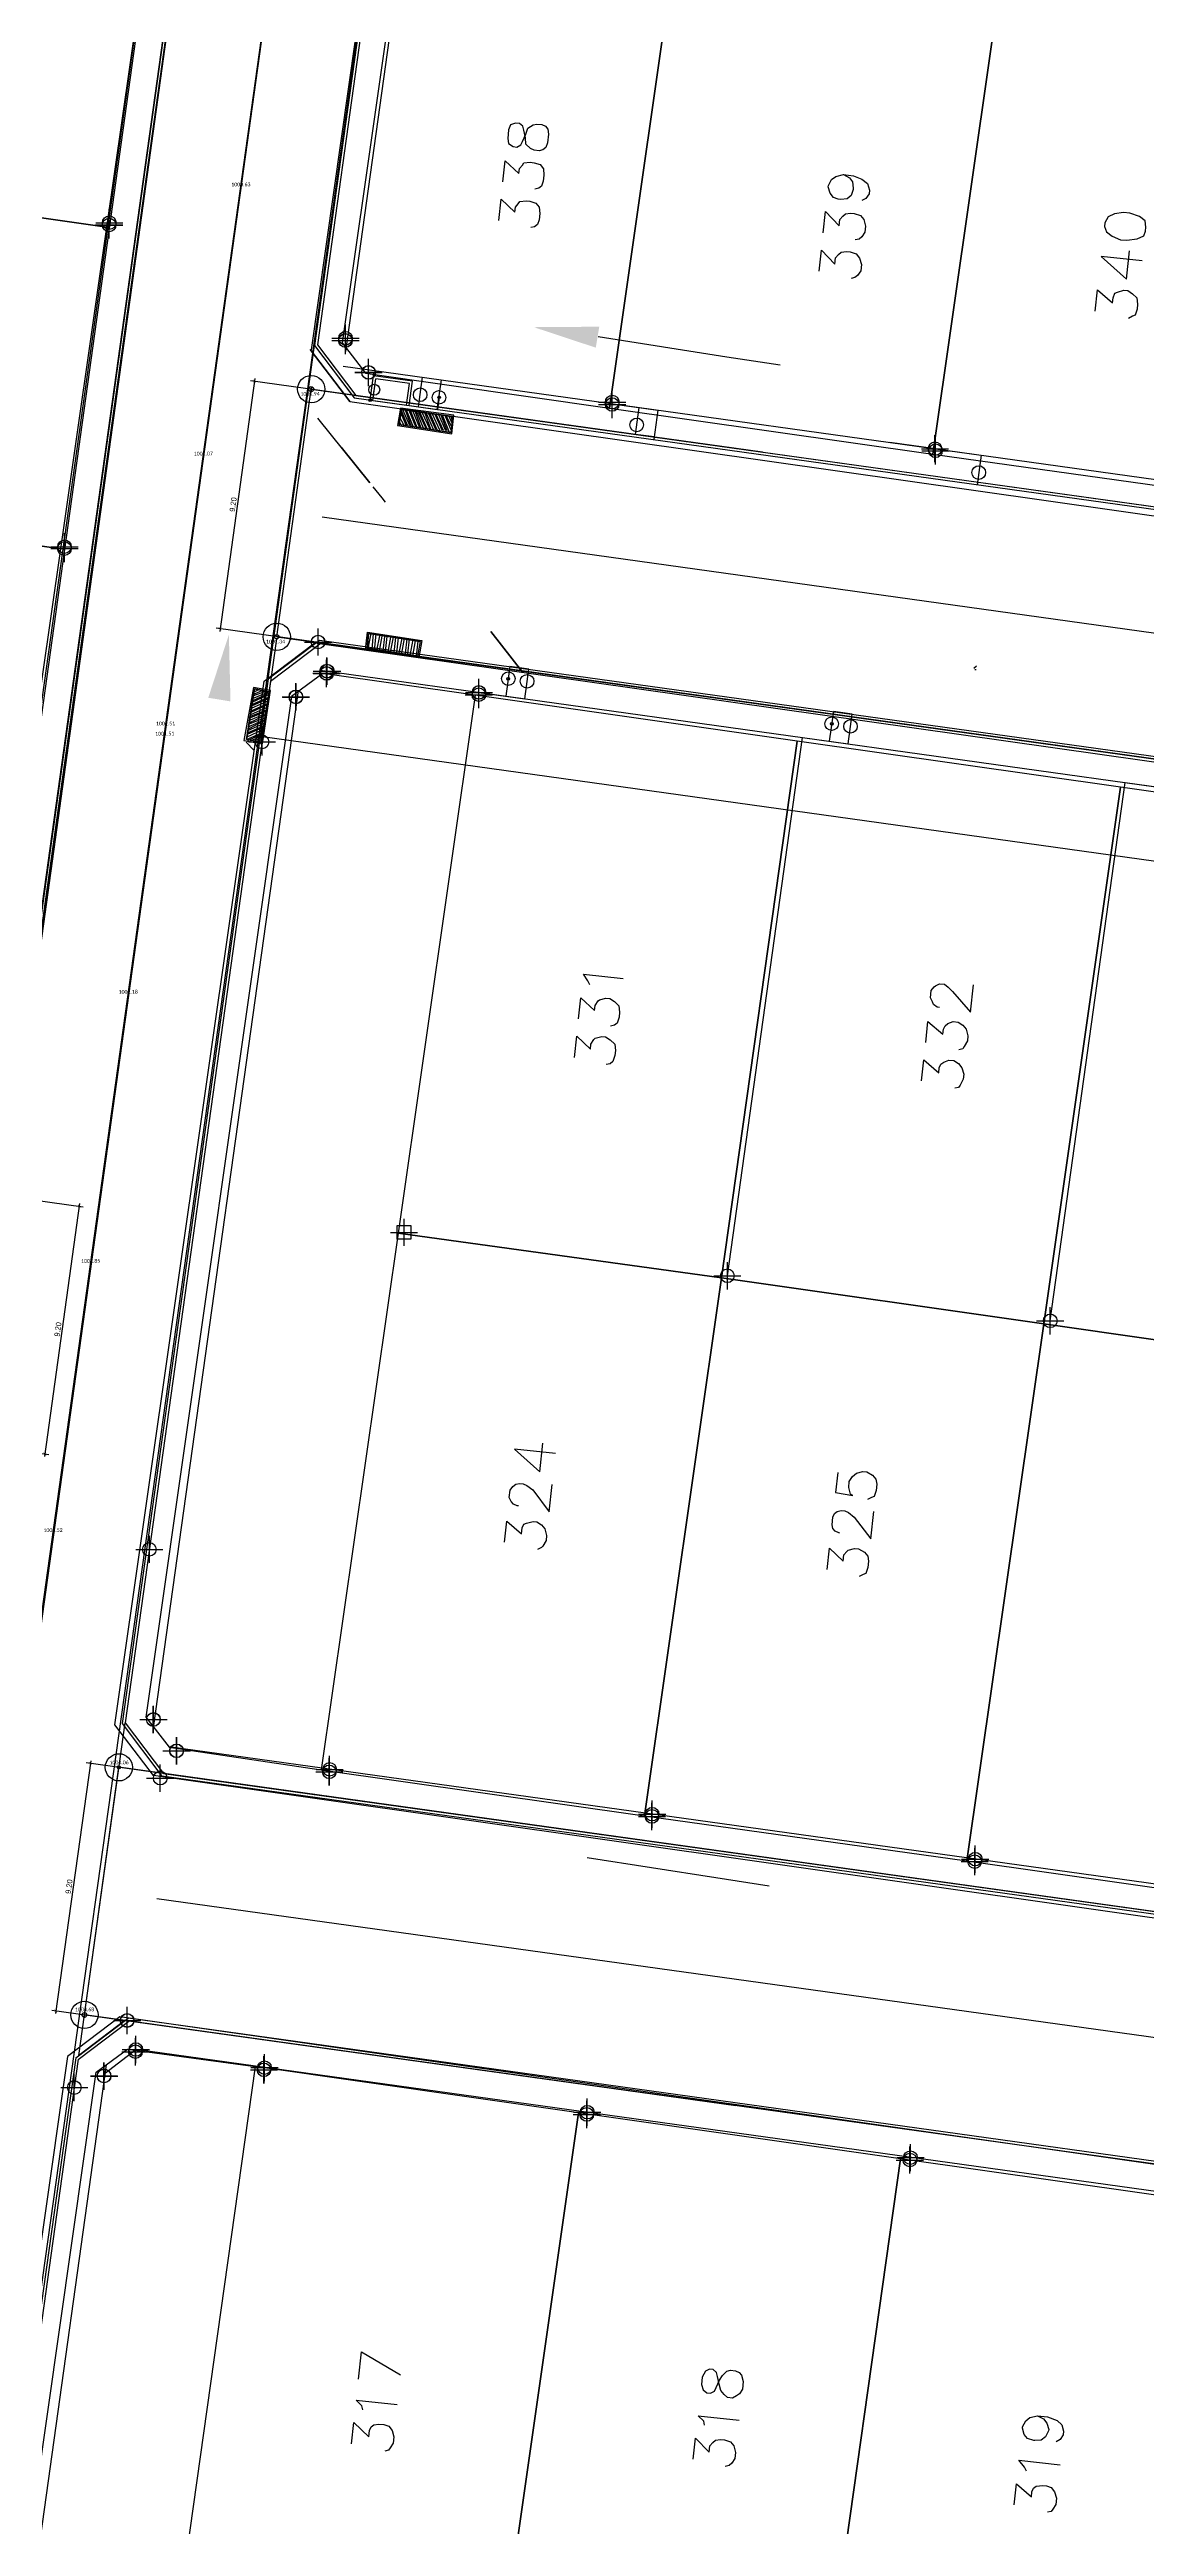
# Model space of a CAD drawing. Header units: metres. Extents: x -977055 to 805873, y -1033982 to 242021.
# Drawn here: x 1044.9 to 1085.3, y 896.6 to 987.7 of the extents above; entities that cross this region are included whole.
import ezdxf

# ---------------------------------------------------------------- set-up
doc = ezdxf.new("R2010")
doc.units = ezdxf.units.M
doc.header["$PDMODE"] = 32
doc.header["$PDSIZE"] = 1.5
for name, color, linetype in [('C-ANNO-MATC-TEXT', 150, 'Continuous'), ('C-ROAD', 7, 'Continuous'), ('C-ROAD-CNTR-N', 92, 'Continuous'), ('C-ROAD-PROF-TEXT', 11, 'Continuous'), ('NIVEL BORDILLO', 6, 'Continuous'), ('V-NODE', 1, 'Continuous')]:
    doc.layers.add(name, color=color, linetype=linetype)
for name, color, linetype, true_color in [('PDF2_area escolar', 7, 'Continuous', 0x989898), ('PDF_Geometry', 7, 'Continuous', 0x797979), ('PDF_Solid Fills', 7, 'Continuous', 0x797979)]:
    doc.layers.add(name, color=color, linetype=linetype, true_color=true_color)
doc.layers.get('PDF2_area escolar').off()
doc.styles.add('CITY2', font='stylu.ttf', dxfattribs={"height": 0.2})
doc.styles.add('MtXpl_Calibri', font='calibri.ttf')
doc.styles.get("Standard").update_dxf_attribs({"font": 'arial.ttf'})
doc.dimstyles.new('COTAS2', dxfattribs={"dimtxt": 0.02, "dimasz": 0.1, "dimexe": 0.15, "dimexo": 0.08, "dimgap": 0.05, "dimtad": 1, "dimzin": 0, "dimdsep": 46, "dimtxsty": 'CITY2', "dimblk": 'ARCHTICK', "dimcen": 1, "dimdle": 0.1, "dimclrd": 1, "dimclre": 1, "dimclrt": 2, "dimadec": 0, "dimazin": 0, "dimtfac": 1, "dimtofl": 0, "dimtmove": 0, "dimatfit": 3, "dimldrblk": 'ARCHTICK', "dimfxl": 0.18, "dimtolj": 1, "dimtzin": 0, "dimarcsym": 0})

# ---------------------------------------------------------------- blocks, each defined once
blk = doc.blocks.new('base')
at = {"layer": 'PDF_Geometry', "lineweight": 25, "extrusion": (-0.000787417, 0.063364, 0.99799), "elevation": 0.026}
for points in [[(-314.355, -197.288), (-299.601, -195.681), (-292.744, -194.188), (-282.663, -192.111), (-274.476, -190.361), (-258.037, -185.154), (-248.029, -180.61), (-240.539, -177.71), (-228.643, -174.042), (-222.733, -172.714), (-217.384, -171.04), (-209.935, -169.248), (-202.16, -164.759), (-196.196, -160.284), (-195.073, -159.817), (-178.095, -157.457), (-154.298, -156.614), (-136.667, -154.611), (-124.436, -153.164), (-118.066, -151.474), (-100.79, -146.646), (-80.955, -140.967), (-73.385, -139.328), (-61.694, -135.822), (-40.504, -131.604), (-37.727, -130.872), (-17.661, -129.441), (1.311, -127.461), (21.092, -124.929), (41.006, -122.83), (47.376, -123.458), (63.592, -123.186), (81.402, -124.312), (85.639, -96.072), (88.705, -66.393), (92.811, -40.781), (97.16, -22.386), (100.596, -1.562), (102.483, 8.32), (109.691, 37.361), (117.528, 76.62), (126.217, 115.638), (131.513, 149.592), (134.682, 173.973), (136.916, 195.591), (139.956, 229.678), (141.558, 250.676), (142.614, 271.37), (143.252, 283.21), (147.066, 312.938), (152.58, 355.631), (153.554, 396.042), (150.869, 418.02), (151.777, 438.639), (150.959, 458.028), (151.777, 438.639), (150.869, 418.02), (153.554, 396.042), (152.58, 355.631), (147.066, 312.938), (143.252, 283.21), (142.614, 271.37), (141.558, 250.676), (139.956, 229.678), (136.916, 195.591), (134.682, 173.973), (131.513, 149.592), (126.217, 115.638), (117.528, 76.62), (109.691, 37.361), (102.483, 8.32), (100.596, -1.562), (97.16, -22.386), (92.811, -40.781), (88.705, -66.393), (85.639, -96.072), (81.402, -124.312), (63.592, -123.186), (47.376, -123.458), (41.006, -122.83), (21.092, -124.929), (1.311, -127.461), (-17.661, -129.441), (-37.727, -130.872), (-40.504, -131.604), (-61.694, -135.822), (-73.385, -139.328), (-80.955, -140.967), (-100.79, -146.646), (-118.066, -151.474), (-124.436, -153.164), (-136.667, -154.611), (-154.298, -156.614), (-178.095, -157.457), (-195.073, -159.817), (-196.196, -160.284), (-202.16, -164.759), (-209.935, -169.248), (-217.384, -171.04), (-222.733, -172.714), (-228.643, -174.042), (-240.539, -177.71), (-248.029, -180.61), (-258.037, -185.154), (-274.476, -190.361), (-282.663, -192.111), (-292.744, -194.188), (-299.601, -195.681), (-314.355, -197.288), (-312.178, -178.446), (-309.146, -157.898), (-306.876, -132.899), (-305.823, -118.002), (-298.643, -78.802), (-291.055, -45.077), (-282.252, -15.116), (-275.645, 10.473), (-270.319, 33.898), (-263.825, 63.164), (-258.15, 86.408), (-284.424, 123.888)], [(-267.999, 16.971), (-268.131, 15.874), (-179.142, 2.046), (-177.207, 3.482), (-171.285, 41.86)], [(-178.419, 35.763), (-178.512, 34.986), (-179.011, 35.464), (-179.033, 35.281), (-179.141, 35.155), (-179.198, 35.069), (-179.432, 35.051), (-179.569, 35.067), (-179.792, 35.141), (-179.913, 35.294), (-179.931, 35.528), (-179.903, 35.757), (-179.836, 35.934), (-179.733, 36.015), (-179.59, 36.044)], [(-190.952, 35.65), (-191.17, 35.769), (-191.29, 35.923), (-191.309, 36.157), (-191.303, 36.203), (-191.23, 36.426), (-191.076, 36.546), (-190.842, 36.565), (-190.751, 36.554), (-190.573, 36.486), (-190.453, 36.332), (-190.389, 36.093), (-190.394, 36.047), (-190.513, 35.829), (-190.667, 35.709), (-190.952, 35.65), (-191.318, 35.695), (-191.627, 35.824), (-191.839, 35.989), (-191.903, 36.229), (-191.886, 36.366), (-191.773, 36.538), (-191.625, 36.613)], [(-178.248, 37.18), (-178.341, 36.403), (-178.84, 36.881), (-178.862, 36.698), (-178.97, 36.572), (-179.027, 36.486), (-179.261, 36.468), (-179.398, 36.484), (-179.621, 36.558), (-179.742, 36.711), (-179.76, 36.945), (-179.733, 37.174), (-179.665, 37.351), (-179.562, 37.431), (-179.42, 37.461)], [(-190.185, 37.784), (-190.279, 37.007), (-190.772, 37.53), (-190.8, 37.301), (-190.908, 37.175), (-191.01, 37.095), (-191.199, 37.071), (-191.336, 37.088), (-191.559, 37.161), (-191.679, 37.315), (-191.743, 37.554), (-191.716, 37.783), (-191.602, 37.955), (-191.5, 38.035), (-191.357, 38.064)], [(-190.015, 39.201), (-190.108, 38.424), (-190.602, 38.947), (-190.629, 38.718), (-190.737, 38.592), (-190.839, 38.512), (-191.028, 38.488), (-191.165, 38.505), (-191.388, 38.578), (-191.509, 38.732), (-191.572, 38.971), (-191.545, 39.2), (-191.431, 39.372), (-191.329, 39.452), (-191.186, 39.481)], [(-201.914, 38.965), (-200.406, 38.783), (-201.323, 39.636), (-201.45, 38.585)], [(-200.163, 40.794), (-200.257, 40.017), (-200.801, 40.5), (-200.824, 40.318), (-200.891, 40.14), (-200.988, 40.106), (-201.228, 40.042), (-201.365, 40.058), (-201.537, 40.172), (-201.703, 40.331), (-201.721, 40.565), (-201.699, 40.748), (-201.626, 40.971), (-201.529, 41.005), (-201.381, 41.08)], [(-181.853, 41.51), (-186.579, 42.311), (-188.534, 42.639)], [(-172.675, 43.789), (-264.945, 58.105)], [(-176.453, 44.383), (-174.584, 44.112), (-174.472, 44.655), (-176.381, 44.978)], [(-174.792, 44.693), (-174.579, 44.158)], [(-174.884, 44.704), (-174.63, 44.117)], [(-174.929, 44.71), (-174.721, 44.128)], [(-175.015, 44.767), (-174.767, 44.134)], [(-175.107, 44.778), (-174.858, 44.145)], [(-175.152, 44.783), (-174.904, 44.15)], [(-175.244, 44.794), (-174.996, 44.161)], [(-175.29, 44.8), (-175.087, 44.172)], [(-175.381, 44.811), (-175.133, 44.178)], [(-174.518, 44.66), (-174.478, 44.609)], [(-174.564, 44.666), (-174.489, 44.518)], [(-174.655, 44.677), (-174.505, 44.381)], [(-174.747, 44.688), (-174.568, 44.249)], [(-175.472, 44.822), (-175.219, 44.235)], [(-175.518, 44.827), (-175.264, 44.24)], [(-175.61, 44.838), (-175.356, 44.251)], [(-175.655, 44.844), (-175.447, 44.262)], [(-175.747, 44.855), (-175.493, 44.268)], [(-175.838, 44.866), (-175.584, 44.279)], [(-175.884, 44.871), (-175.63, 44.284)], [(-175.975, 44.882), (-175.721, 44.295)], [(-176.067, 44.893), (-175.813, 44.306)], [(-176.112, 44.899), (-175.858, 44.312)], [(-176.204, 44.91), (-175.95, 44.323)], [(-176.249, 44.915), (-176.041, 44.334)], [(-176.335, 44.972), (-176.087, 44.339)], [(-176.392, 44.886), (-176.178, 44.35)], [(-176.409, 44.749), (-176.224, 44.356)], [(-176.425, 44.612), (-176.316, 44.367)], [(-176.436, 44.521), (-176.407, 44.378)], [(-175.064, 53.212), (-173.201, 52.895), (-173.267, 52.346), (-175.176, 52.669)], [(-173.247, 52.9), (-173.359, 52.357)], [(-173.384, 52.917), (-173.45, 52.368)], [(-173.47, 52.974), (-173.542, 52.379)], [(-255.13, 108.395), (-164.82, 94.361), (-163.424, 92.477), (-169.398, 54.06), (-171.282, 52.664), (-262.916, 66.857)], [(-173.562, 52.985), (-173.673, 52.442)], [(-173.653, 52.996), (-173.765, 52.453)], [(-173.79, 53.012), (-173.856, 52.464)], [(-173.881, 53.023), (-173.948, 52.475)], [(-173.973, 53.034), (-174.085, 52.491)], [(-174.064, 53.045), (-174.176, 52.502)], [(-174.201, 53.062), (-174.268, 52.513)], [(-174.293, 53.073), (-174.359, 52.524)], [(-174.384, 53.084), (-174.496, 52.541)], [(-174.476, 53.095), (-174.587, 52.552)], [(-174.613, 53.111), (-174.679, 52.563)], [(-174.704, 53.122), (-174.77, 52.574)], [(-174.79, 53.179), (-174.907, 52.59)], [(-174.882, 53.19), (-174.993, 52.647)], [(-175.019, 53.207), (-175.085, 52.658)], [(-177.161, 54.67), (-171.561, 53.81), (-170.394, 54.643), (-164.571, 92.198), (-165.41, 93.319), (-171.004, 94.225)], [(-195.624, 53.834), (-195.522, 53.915)], [(-195.608, 53.971), (-195.562, 53.966)], [(-169.219, 56.31), (-169.265, 56.316), (-169.582, 54.453), (-169.039, 54.341), (-168.722, 56.204), (-169.309, 55.95)], [(-169.465, 55.042), (-168.878, 55.295)], [(-169.476, 54.95), (-168.889, 55.204)], [(-169.481, 54.904), (-168.894, 55.158)], [(-169.492, 54.813), (-168.905, 55.067)], [(-169.503, 54.722), (-168.916, 54.975)], [(-169.509, 54.676), (-168.922, 54.93)], [(-169.52, 54.584), (-168.933, 54.838)], [(-169.577, 54.499), (-168.938, 54.793)], [(-169.582, 54.453), (-168.949, 54.701)], [(-169.445, 54.436), (-168.96, 54.61)], [(-169.308, 54.42), (-168.966, 54.564)], [(-169.222, 54.363), (-168.977, 54.473)], [(-169.085, 54.347), (-168.988, 54.381)], [(-169.32, 55.859), (-168.733, 56.113)], [(-169.331, 55.767), (-168.744, 56.021)], [(-169.337, 55.722), (-168.75, 55.975)], [(-169.348, 55.63), (-168.761, 55.884)], [(-169.359, 55.539), (-168.766, 55.838)], [(-169.304, 55.996), (-168.762, 56.255)], [(-169.364, 55.493), (-168.777, 55.747)], [(-169.421, 55.407), (-168.788, 55.656)], [(-169.432, 55.316), (-168.794, 55.61)], [(-169.437, 55.27), (-168.805, 55.518)], [(-169.448, 55.179), (-168.816, 55.427)], [(-169.454, 55.133), (-168.821, 55.381)], [(-169.293, 56.087), (-168.854, 56.266)], [(-169.287, 56.133), (-168.991, 56.283)], [(-169.276, 56.224), (-169.082, 56.294)], [(-181.246, 65.41), (-181.171, 65.262), (-181.016, 65.012), (-182.478, 65.188)], [(-180.817, 66.657), (-180.911, 65.88), (-181.41, 66.358), (-181.432, 66.175), (-181.545, 66.003), (-181.597, 65.963), (-181.836, 65.899), (-181.973, 65.915), (-182.145, 66.029), (-182.312, 66.188), (-182.33, 66.422), (-182.308, 66.605), (-182.234, 66.828), (-182.132, 66.908), (-181.989, 66.938)], [(-194.11, 66.404), (-194.019, 66.393), (-193.893, 66.285), (-193.858, 66.188), (-193.783, 66.04), (-193.816, 65.766), (-193.924, 65.64), (-193.975, 65.599), (-194.123, 65.524), (-194.306, 65.546), (-194.432, 65.654), (-194.599, 65.814), (-195.247, 66.587), (-195.368, 65.582)], [(-193.585, 67.685), (-193.678, 66.908), (-194.223, 67.391), (-194.245, 67.208), (-194.307, 67.077), (-194.41, 66.996), (-194.604, 66.927), (-194.786, 66.949), (-194.958, 67.063), (-195.079, 67.216), (-195.143, 67.456), (-195.121, 67.639), (-195.002, 67.856), (-194.945, 67.942), (-194.802, 67.971)], [(-180.647, 68.074), (-180.74, 67.297), (-181.239, 67.775), (-181.261, 67.592), (-181.375, 67.42), (-181.426, 67.38), (-181.666, 67.316), (-181.803, 67.332), (-181.974, 67.446), (-182.141, 67.605), (-182.159, 67.839), (-182.137, 68.022), (-182.064, 68.245), (-181.961, 68.325), (-181.819, 68.354)], [(-193.414, 69.102), (-193.508, 68.325), (-194.052, 68.808), (-194.074, 68.625), (-194.137, 68.494), (-194.239, 68.413), (-194.433, 68.344), (-194.616, 68.366), (-194.787, 68.479), (-194.908, 68.633), (-194.972, 68.873), (-194.95, 69.055), (-194.831, 69.273), (-194.774, 69.359), (-194.632, 69.388)], [(-179.77, 82.668), (-178.261, 82.486), (-179.179, 83.339), (-179.305, 82.288)], [(-190.149, 83.501), (-190.061, 84.233), (-190.695, 84.355), (-190.609, 84.299), (-190.546, 84.059), (-190.573, 83.831), (-190.686, 83.659), (-190.84, 83.538), (-191.08, 83.474), (-191.217, 83.491), (-191.434, 83.61), (-191.555, 83.763), (-191.579, 83.952), (-191.551, 84.18), (-191.478, 84.403), (-191.381, 84.438), (-191.233, 84.513)], [(-178.379, 84.587), (-178.333, 84.582), (-178.202, 84.52), (-178.121, 84.417), (-178.046, 84.269), (-178.079, 83.995), (-178.187, 83.869), (-178.29, 83.788), (-178.432, 83.759), (-178.57, 83.776), (-178.701, 83.838), (-178.913, 84.002), (-179.511, 84.816), (-179.632, 83.811)], [(-177.848, 85.914), (-177.942, 85.137), (-178.486, 85.62), (-178.514, 85.392), (-178.576, 85.26), (-178.673, 85.225), (-178.913, 85.162), (-179.05, 85.178), (-179.222, 85.292), (-179.342, 85.445), (-179.406, 85.685), (-179.384, 85.868), (-179.265, 86.085), (-179.214, 86.125), (-179.066, 86.2)], [(-190.205, 85.734), (-190.159, 85.728), (-190.027, 85.666), (-189.947, 85.564), (-189.918, 85.421), (-189.951, 85.147), (-190.013, 85.015), (-190.115, 84.935), (-190.258, 84.906), (-190.395, 84.922), (-190.527, 84.984), (-190.739, 85.149), (-191.336, 85.963), (-191.457, 84.957)], [(-189.719, 87.066), (-189.813, 86.289), (-190.312, 86.767), (-190.34, 86.538), (-190.447, 86.412), (-190.499, 86.372), (-190.738, 86.308), (-190.875, 86.325), (-191.093, 86.444), (-191.214, 86.597), (-191.237, 86.786), (-191.21, 87.014), (-191.136, 87.237), (-191.039, 87.272), (-190.891, 87.347)], [(-180.755, 97.579), (-185.481, 98.38), (-187.436, 98.709)], [(-253.279, 117.214), (-163.472, 103.241), (-161.537, 104.677), (-155.57, 143.049), (-157.006, 144.984), (-245.635, 158.722)], [(-162.327, 144.698), (-157.595, 143.942), (-156.762, 142.775), (-162.579, 105.266), (-163.746, 104.433), (-168.437, 105.137)], [(-172.098, 116.707), (-172.219, 115.702), (-173.645, 116.569)], [(-172.24, 117.838), (-172.211, 117.695), (-172.004, 117.485), (-173.513, 117.666)], [(-184.812, 118.564), (-184.783, 118.421), (-184.576, 118.211), (-186.084, 118.393)], [(-197.077, 118.372), (-197.294, 118.491), (-197.415, 118.645), (-197.479, 118.884), (-197.473, 118.93), (-197.354, 119.148), (-197.201, 119.268), (-196.967, 119.286), (-196.921, 119.281), (-196.698, 119.208), (-196.577, 119.054), (-196.513, 118.814), (-196.519, 118.769), (-196.638, 118.551), (-196.792, 118.431), (-197.077, 118.372), (-197.442, 118.416), (-197.797, 118.552), (-197.963, 118.711), (-198.027, 118.95), (-198.011, 119.088), (-197.897, 119.259), (-197.749, 119.334)], [(-171.812, 119.084), (-171.905, 118.307), (-172.444, 118.836), (-172.472, 118.607), (-172.534, 118.476), (-172.637, 118.395), (-172.825, 118.372), (-173.008, 118.394), (-173.185, 118.461), (-173.306, 118.615), (-173.37, 118.855), (-173.342, 119.083), (-173.229, 119.255), (-173.172, 119.341), (-173.029, 119.37)], [(-184.383, 119.811), (-184.477, 119.034), (-184.97, 119.557), (-184.998, 119.328), (-185.106, 119.202), (-185.208, 119.122), (-185.397, 119.098), (-185.534, 119.115), (-185.757, 119.188), (-185.877, 119.341), (-185.941, 119.581), (-185.914, 119.81), (-185.8, 119.981), (-185.698, 120.062), (-185.555, 120.091)], [(-196.646, 120.407), (-196.571, 120.259), (-196.37, 120.003), (-197.879, 120.184)], [(-196.172, 121.648), (-196.266, 120.871), (-196.81, 121.354), (-196.832, 121.171), (-196.895, 121.04), (-196.997, 120.959), (-197.231, 120.941), (-197.368, 120.958), (-197.545, 121.025), (-197.666, 121.179), (-197.73, 121.419), (-197.702, 121.647), (-197.589, 121.819), (-197.532, 121.905), (-197.39, 121.934)]]:
    blk.add_lwpolyline(points, dxfattribs=at)
for points in [[(-163.818, 37.25), (-165.667, 25.37), (-145.867, 22.289), (-144.064, 34.175)], [(-185.306, 24.398), (-175.34, 22.826), (-172.426, 41.626), (-173.265, 42.747), (-182.231, 44.152)], [(-182.231, 44.152), (-194.111, 46.001), (-197.192, 26.201), (-185.306, 24.398)], [(-194.111, 46.001), (-205.95, 47.798), (-209.026, 28.044), (-197.192, 26.201)], [(-178.611, 34.164), (-178.635, 34.352), (-178.807, 34.465), (-178.944, 34.482), (-179.092, 34.407), (-179.154, 34.275), (-179.279, 34.012), (-179.352, 33.789), (-179.551, 33.674), (-179.694, 33.645), (-179.877, 33.667), (-180.008, 33.729), (-180.089, 33.832), (-180.113, 34.02), (-180.074, 34.34), (-180.006, 34.517), (-179.904, 34.598), (-179.761, 34.627), (-179.578, 34.605), (-179.447, 34.543), (-179.28, 34.383), (-179.262, 34.149), (-179.204, 33.864), (-179.175, 33.721), (-179.049, 33.614), (-178.911, 33.597), (-178.718, 33.666), (-178.65, 33.844)], [(-161.975, 49.085), (-163.818, 37.25), (-144.064, 34.175), (-142.221, 46.009)], [(-200.538, 37.686), (-200.607, 37.88), (-200.819, 38.045), (-201.128, 38.175), (-201.357, 38.202), (-201.733, 38.155), (-201.978, 38.045), (-202.046, 37.868), (-202.063, 37.731), (-202.044, 37.497), (-201.832, 37.332), (-201.478, 37.197), (-201.249, 37.169), (-200.918, 37.222), (-200.673, 37.332), (-200.554, 37.549)], [(-171.239, 41.854), (-172.675, 43.789)], [(-176.504, 44.343), (-174.544, 44.061), (-174.421, 44.695), (-176.421, 45.029)], [(-174.472, 44.655), (-174.584, 44.112), (-176.453, 44.383), (-176.381, 44.978)], [(-160.126, 60.965), (-161.975, 49.085), (-142.221, 46.009), (-140.372, 57.889)], [(-175.105, 53.263), (-173.15, 52.935), (-173.227, 52.295), (-175.227, 52.629)], [(-173.267, 52.346), (-173.201, 52.895), (-175.064, 53.212), (-175.176, 52.669)], [(-169.305, 56.367), (-169.633, 54.413), (-168.999, 54.29), (-168.625, 56.239)], [(-169.039, 54.341), (-169.582, 54.453), (-169.265, 56.316), (-168.722, 56.204)], [(-174.08, 74.47), (-185.965, 76.273), (-188.995, 56.513), (-177.161, 54.67)], [(-185.965, 76.273), (-197.8, 78.117), (-200.875, 58.362), (-188.995, 56.513)], [(-197.8, 78.117), (-209.68, 79.965), (-212.71, 60.205), (-200.875, 58.362)], [(-171.004, 94.225), (-182.884, 96.074), (-185.965, 76.273), (-174.08, 74.47)], [(-182.884, 96.074), (-194.724, 97.871), (-197.8, 78.117), (-185.965, 76.273)], [(-194.724, 97.871), (-206.604, 99.72), (-209.68, 79.965), (-197.8, 78.117)], [(-165.408, 124.897), (-177.242, 126.741), (-180.318, 106.986), (-168.437, 105.137)], [(-177.242, 126.741), (-189.122, 128.589), (-192.152, 108.829), (-180.318, 106.986)], [(-189.122, 128.589), (-200.956, 130.432), (-204.032, 110.678), (-192.152, 108.829)], [(-184.714, 117.068), (-184.783, 117.262), (-184.909, 117.37), (-185.046, 117.386), (-185.195, 117.312), (-185.257, 117.18), (-185.381, 116.917), (-185.495, 116.745), (-185.654, 116.579), (-185.796, 116.549), (-185.979, 116.571), (-186.111, 116.634), (-186.191, 116.736), (-186.255, 116.976), (-186.222, 117.25), (-186.109, 117.422), (-186.006, 117.502), (-185.858, 117.577), (-185.675, 117.555), (-185.549, 117.447), (-185.429, 117.293), (-185.365, 117.054), (-185.306, 116.769), (-185.277, 116.626), (-185.151, 116.518), (-185.014, 116.502), (-184.866, 116.576), (-184.747, 116.794)]]:
    blk.add_lwpolyline(points, close=True, dxfattribs=at)
at = {"layer": 'PDF_Geometry', "color": 252, "lineweight": 25, "true_color": 0x989898, "extrusion": (-0.000787417, 0.063364, 0.99799), "elevation": 0.026}
for points in [[(-173.38, 46.795), (-171.49, 44.388)], [(-175.401, 44.257), (-175.361, 44.206)], [(-173.943, 47.512), (-173.822, 47.359), (-173.5, 46.949)], [(-174.333, 53.124), (-174.293, 53.073)]]:
    blk.add_lwpolyline(points, dxfattribs=at)
at = {"layer": 'PDF_Geometry', "color": 109, "lineweight": 50, "true_color": 0x136633, "extrusion": (-0.000787417, 0.063364, 0.99799), "elevation": 0.026}
for points in [[(-175.964, 44.974), (-175.97, 44.928)], [(-173.38, 46.795), (-172.335, 45.464)], [(-178.927, 53.863), (-177.767, 52.332)]]:
    blk.add_lwpolyline(points, dxfattribs=at)
at = {"layer": 'PDF_Geometry', "color": 6, "lineweight": 40, "extrusion": (-0.000787417, 0.063364, 0.99799), "elevation": 0.026}
blk.add_lwpolyline([(-168.998, 56.608), (-168.711, 56.295)], dxfattribs=at)
blk = doc.blocks.new('*U3903')
at = {"color": 0, "linetype": 'ByBlock', "lineweight": -2, "transparency": 16777216}
for p, q in [((-1, 0), (1, 0)), ((0, -1), (0, 1))]:
    blk.add_line(p, q, dxfattribs=at)
blk = doc.blocks.new('*U3906', base_point=(1055.19, 924.361, 1004.708))
at = {"layer": 'V-NODE', "color": 5, "lineweight": -2, "xscale": 0.5, "yscale": 0.5, "zscale": 0.5}
blk.add_blockref('*U3903', (1055.19, 924.361, 1004.708), dxfattribs=at)
blk = doc.blocks.new('*U3909', base_point=(1048.966, 924.129, 1004.717))
at = {"layer": 'V-NODE', "color": 5, "lineweight": -2, "xscale": 0.5, "yscale": 0.5, "zscale": 0.5}
blk.add_blockref('*U3903', (1048.966, 924.129, 1004.717), dxfattribs=at)
blk = doc.blocks.new('*U3912', base_point=(1049.564, 925.133, 1004.658))
at = {"layer": 'V-NODE', "color": 5, "lineweight": -2, "xscale": 0.5, "yscale": 0.5, "zscale": 0.5}
blk.add_blockref('*U3903', (1049.564, 925.133, 1004.658), dxfattribs=at)
blk = doc.blocks.new('*U3915', base_point=(1048.716, 926.288, 1004.525))
at = {"layer": 'V-NODE', "color": 5, "lineweight": -2, "xscale": 0.5, "yscale": 0.5, "zscale": 0.5}
blk.add_blockref('*U3903', (1048.716, 926.288, 1004.525), dxfattribs=at)
blk = doc.blocks.new('*U3918', base_point=(1047.753, 915.207, 1005.418))
at = {"layer": 'V-NODE', "color": 5, "lineweight": -2, "xscale": 0.5, "yscale": 0.5, "zscale": 0.5}
blk.add_blockref('*U3903', (1047.753, 915.207, 1005.418), dxfattribs=at)
blk = doc.blocks.new('*U3921', base_point=(1048.057, 914.06, 1005.386))
at = {"layer": 'V-NODE', "color": 5, "lineweight": -2, "xscale": 0.5, "yscale": 0.5, "zscale": 0.5}
blk.add_blockref('*U3903', (1048.057, 914.06, 1005.386), dxfattribs=at)
blk = doc.blocks.new('*U3924', base_point=(1046.901, 913.166, 1005.465))
at = {"layer": 'V-NODE', "color": 5, "lineweight": -2, "xscale": 0.5, "yscale": 0.5, "zscale": 0.5}
blk.add_blockref('*U3903', (1046.901, 913.166, 1005.465), dxfattribs=at)
blk = doc.blocks.new('*U3927', base_point=(1052.785, 913.394, 1005.537))
at = {"layer": 'V-NODE', "color": 5, "lineweight": -2, "xscale": 0.5, "yscale": 0.5, "zscale": 0.5}
blk.add_blockref('*U3903', (1052.785, 913.394, 1005.537), dxfattribs=at)
blk = doc.blocks.new('*U3972', base_point=(1045.44, 969.374, 1001.828))
at = {"layer": 'V-NODE', "color": 5, "lineweight": -2, "xscale": 0.5, "yscale": 0.5, "zscale": 0.5}
blk.add_blockref('*U3903', (1045.44, 969.374, 1001.828), dxfattribs=at)
blk = doc.blocks.new('*U3975', base_point=(1047.086, 981.283, 1001.223))
at = {"layer": 'V-NODE', "color": 5, "lineweight": -2, "xscale": 0.5, "yscale": 0.5, "zscale": 0.5}
blk.add_blockref('*U3903', (1047.086, 981.283, 1001.223), dxfattribs=at)
blk = doc.blocks.new('*U4008', base_point=(1048.711, 926.282, 1004.522))
at = {"layer": 'V-NODE', "color": 5, "lineweight": -2, "xscale": 0.5, "yscale": 0.5, "zscale": 0.5}
blk.add_blockref('*U3903', (1048.711, 926.282, 1004.522), dxfattribs=at)
blk = doc.blocks.new('*U4011', base_point=(1049.573, 925.132, 1004.658))
at = {"layer": 'V-NODE', "color": 5, "lineweight": -2, "xscale": 0.5, "yscale": 0.5, "zscale": 0.5}
blk.add_blockref('*U3903', (1049.573, 925.132, 1004.658), dxfattribs=at)
blk = doc.blocks.new('*U4014', base_point=(1047.744, 915.213, 1005.417))
at = {"layer": 'V-NODE', "color": 5, "lineweight": -2, "xscale": 0.5, "yscale": 0.5, "zscale": 0.5}
blk.add_blockref('*U3903', (1047.744, 915.213, 1005.417), dxfattribs=at)
blk = doc.blocks.new('*U4017', base_point=(1048.054, 914.062, 1005.387))
at = {"layer": 'V-NODE', "color": 5, "lineweight": -2, "xscale": 0.5, "yscale": 0.5, "zscale": 0.5}
blk.add_blockref('*U3903', (1048.054, 914.062, 1005.387), dxfattribs=at)
blk = doc.blocks.new('*U4020', base_point=(1046.894, 913.17, 1005.467))
at = {"layer": 'V-NODE', "color": 5, "lineweight": -2, "xscale": 0.5, "yscale": 0.5, "zscale": 0.5}
blk.add_blockref('*U3903', (1046.894, 913.17, 1005.467), dxfattribs=at)
blk = doc.blocks.new('*U4082')
at = {"color": 0, "linetype": 'ByBlock', "lineweight": -2, "transparency": 16777216}
for p, q in [((-1, 0), (1, 0)), ((0, -1), (0, 1))]:
    blk.add_line(p, q, dxfattribs=at)
blk.add_lwpolyline([(-0.5, -0.5), (-0.5, 0.5), (0.5, 0.5), (0.5, -0.5)], close=True, dxfattribs=at)
blk = doc.blocks.new('*U4646')
at = {"color": 0, "linetype": 'ByBlock', "lineweight": -2, "transparency": 16777216}
for p, q in [((-1, 0), (1, 0)), ((0, -1), (0, 1))]:
    blk.add_line(p, q, dxfattribs=at)
blk.add_circle((0, 0), 0.5, dxfattribs=at)
blk = doc.blocks.new('*U4658', base_point=(1045.443, 969.444, 1001.852))
at = {"layer": 'V-NODE', "color": 2, "lineweight": -2, "xscale": 0.5, "yscale": 0.5, "zscale": 0.5}
blk.add_blockref('*U4646', (1045.443, 969.444, 1001.852), dxfattribs=at)
blk = doc.blocks.new('*U4661', base_point=(1047.09, 981.365, 1001.246))
at = {"layer": 'V-NODE', "color": 2, "lineweight": -2, "xscale": 0.5, "yscale": 0.5, "zscale": 0.5}
blk.add_blockref('*U4646', (1047.09, 981.365, 1001.246), dxfattribs=at)
blk = doc.blocks.new('*U4741')
at = {"color": 0, "linetype": 'ByBlock', "lineweight": -2, "transparency": 16777216}
for p, q in [((-1, 0), (1, 0)), ((0, -1), (0, 1))]:
    blk.add_line(p, q, dxfattribs=at)
blk.add_circle((0, 0), 0.5, dxfattribs=at)
blk = doc.blocks.new('*U5052')
at = {"layer": 'C-ROAD-CNTR-N', "color": 92, "linetype": 'Continuous', "lineweight": -3}
blk.add_line((1035.324, 863.717), (1074.019, 1140.909), dxfattribs=at)
blk = doc.blocks.new('_ArchTick')
at = {"color": 0, "linetype": 'ByBlock', "const_width": 0.15}
blk.add_lwpolyline([(-0.5, -0.5), (0.5, 0.5)], dxfattribs=at)
blk = doc.blocks.new('*D5088')
at = {"color": 1, "linetype": 'Continuous', "lineweight": -2, "transparency": 16777216}
for p, q in [((1053.244, 966.049), (1052.722, 962.305)), ((1147.221, 952.959), (1146.699, 949.214))]:
    blk.add_line(p, q, dxfattribs=at)
at = {"color": 1, "lineweight": -2, "transparency": 16777216}
blk.add_line((1052.644, 962.467), (1146.819, 949.349), dxfattribs=at)
at = {"layer": 'Defpoints', "color": 0, "transparency": 16777216}
for p in [(1053.255, 966.129, 1002.422), (1147.232, 953.038, 1002.422), (1146.72, 949.363)]:
    blk.add_point(p, dxfattribs=at)
at = {"color": 1, "lineweight": -2, "transparency": 16777216, "xscale": 0.1, "yscale": 0.1, "zscale": 0.1}
for p, rotation in [((1052.743, 962.453), 172.0702592729496), ((1146.72, 949.363), 352.0702592729496)]:
    blk.add_blockref('_ArchTick', p, dxfattribs=dict(at, rotation=rotation))
at = {"color": 2, "transparency": 16777216, "insert": (1099.753, 956.061), "char_height": 0.2, "attachment_point": 5, "rotation": 352.07026, "style": 'CITY2'}
blk.add_mtext('\\A1;94.88', dxfattribs=at)
blk = doc.blocks.new('*D5456')
at = {"color": 1, "linetype": 'Continuous', "lineweight": -2, "transparency": 16777216}
for p, q in [((823.034, 976.089), (1046.132, 945.156)), ((821.77, 966.976), (1044.869, 936.043))]:
    blk.add_line(p, q, dxfattribs=at)
at = {"color": 1, "lineweight": -2, "transparency": 16777216}
blk.add_line((1045.997, 945.276), (1044.706, 935.965), dxfattribs=at)
at = {"layer": 'Defpoints', "color": 0, "transparency": 16777216}
for p in [(822.955, 976.1, 1001.655), (821.691, 966.987, 1001.655), (1044.72, 936.064)]:
    blk.add_point(p, dxfattribs=at)
at = {"color": 1, "lineweight": -2, "transparency": 16777216, "xscale": 0.1, "yscale": 0.1, "zscale": 0.1}
for p, rotation in [((1045.984, 945.177), 82.1062066754318), ((1044.72, 936.064), 262.1062066754318)]:
    blk.add_blockref('_ArchTick', p, dxfattribs=dict(at, rotation=rotation))
at = {"color": 2, "transparency": 16777216, "insert": (1045.199, 940.642), "char_height": 0.2, "attachment_point": 5, "rotation": 82.10621, "style": 'CITY2'}
blk.add_mtext('\\A1;9.20', dxfattribs=at)
blk = doc.blocks.new('*D5461')
at = {"color": 1, "lineweight": -2, "transparency": 16777216}
blk.add_line((1046.408, 924.771), (1045.112, 915.461), dxfattribs=at)
at = {"color": 1, "linetype": 'Continuous', "lineweight": -2, "transparency": 16777216}
for p, q in [((1071.43, 921.187), (1046.246, 924.693)), ((1070.161, 912.075), (1044.977, 915.581))]:
    blk.add_line(p, q, dxfattribs=at)
at = {"layer": 'Defpoints', "color": 0, "transparency": 16777216}
for p in [(1071.509, 921.176, 1007.297), (1045.126, 915.56), (1070.24, 912.064, 1007.297)]:
    blk.add_point(p, dxfattribs=at)
at = {"color": 1, "lineweight": -2, "transparency": 16777216, "xscale": 0.1, "yscale": 0.1, "zscale": 0.1}
for p, rotation in [((1046.394, 924.672), 82.07368143546823), ((1045.126, 915.56), 262.0736814354682)]:
    blk.add_blockref('_ArchTick', p, dxfattribs=dict(at, rotation=rotation))
at = {"color": 2, "transparency": 16777216, "insert": (1045.608, 920.138), "char_height": 0.2, "attachment_point": 5, "rotation": 82.07368, "style": 'CITY2'}
blk.add_mtext('\\A1;9.20', dxfattribs=at)
blk = doc.blocks.new('*D5462')
at = {"color": 1, "lineweight": -2, "transparency": 16777216}
blk.add_line((1052.453, 975.63), (1051.156, 966.32), dxfattribs=at)
at = {"color": 1, "linetype": 'Continuous', "lineweight": -2, "transparency": 16777216}
for p, q in [((1071.137, 972.927), (1052.291, 975.552)), ((1069.868, 963.814), (1051.022, 966.44))]:
    blk.add_line(p, q, dxfattribs=at)
at = {"layer": 'Defpoints', "color": 0, "transparency": 16777216}
for p in [(1071.217, 972.915, 1002.422), (1051.17, 966.419), (1069.947, 963.803, 1002.422)]:
    blk.add_point(p, dxfattribs=at)
at = {"color": 1, "lineweight": -2, "transparency": 16777216, "xscale": 0.1, "yscale": 0.1, "zscale": 0.1}
for p, rotation in [((1052.439, 975.531), 82.07025927295008), ((1051.17, 966.419), 262.0702592729501)]:
    blk.add_blockref('_ArchTick', p, dxfattribs=dict(at, rotation=rotation))
at = {"color": 2, "transparency": 16777216, "insert": (1051.652, 970.996), "char_height": 0.2, "attachment_point": 5, "rotation": 82.07026, "style": 'CITY2'}
blk.add_mtext('\\A1;9.20', dxfattribs=at)

msp = doc.modelspace()

# ---------------------------------------------------------------- linework, layer by layer
at = {"color": 1}
for p, q in [((1056.69046, 974.83786, 1002.422), (1056.82841, 975.8283, 1002.422)), ((1056.7895, 974.82407, 1002.422), (1056.89987, 975.61642, 1002.422)), ((1058.25075, 975.52922, 1002.422), (1056.81462, 975.72926, 1002.422)), ((1058.13791, 975.44397, 1002.422), (1056.89987, 975.61642, 1002.422)), ((1058.02755, 974.65162, 1002.422), (1058.13791, 975.44397, 1002.422)), ((1058.12659, 974.63782, 1002.422), (1058.25075, 975.52922, 1002.422)), ((1058.47324, 974.58954, 1002.422), (1058.625, 975.67902, 1002.422)), ((1059.16655, 974.49296, 1002.422), (1059.31831, 975.58245, 1002.422)), ((1056.7895, 974.82407, 1002.422), (1056.69046, 974.83786, 1002.422)), ((1056.7895, 974.82407, 1002.422), (1056.84468, 975.22024, 1002.422)), ((1056.7895, 974.82407, 1002.422), (1058.02755, 974.65162, 1002.422)), ((1056.8033, 974.92311), (1058.04134, 974.75066)), ((1058.02755, 974.65162, 1002.422), (1058.22563, 974.62403, 1002.422)), ((1058.02755, 974.65162, 1002.422), (1058.12659, 974.63782, 1002.422)), ((1058.22563, 974.62403, 1002.422), (1058.47324, 974.58954, 1002.422)), ((1058.47324, 974.58954, 1002.422), (1059.16655, 974.49296, 1002.422)), ((1059.239, 974.941), (1059.1764, 974.49159, 1002.422)), ((1065.606, 974.70663), (1067.28974, 974.4721)), ((1066.45848, 973.57823), (1066.59644, 974.56867, 1002.422)), ((1067.28974, 974.4721), (1067.13799, 973.38262)), ((1067.15179, 973.48166), (1066.45848, 973.57823)), ((1077.505, 973.04921), (1075.82126, 973.28374)), ((1077.505, 973.049), (1079.18877, 972.81465)), ((1079.18877, 972.81465), (1079.03702, 971.72517)), ((1075.6695, 972.19426), (1076.36281, 972.09769)), ((1061.84119, 965.03352, 1002.422), (1061.68944, 963.94404, 1002.422)), ((1062.5345, 964.93695, 1002.422), (1061.84119, 965.03352, 1002.422)), ((1062.38274, 963.84747), (1062.5345, 964.93695, 1002.422)), ((1060.699, 964.082), (1062.38274, 963.84747)), ((1073.7465, 963.37523, 1002.422), (1073.59474, 962.28574, 1002.422)), ((1074.4398, 963.27866, 1002.422), (1073.7465, 963.37523, 1002.422)), ((1074.28813, 962.18974), (1074.4398, 963.27866, 1002.422)), ((1072.60417, 962.42276), (1074.28813, 962.18974)), ((1084.48881, 960.7683, 1002.422), (1086.17255, 960.53377, 1002.422))]:
    msp.add_line(p, q, dxfattribs=at)
msp.add_line((1053.24122, 966.03385, 1001.666), (1053.24171, 966.03378, 1001.666))
at = {"color": 4}
for p, q in [((1069.845, 942.614), (1072.60417, 962.42276)), ((1081.729, 940.955), (1084.48881, 960.7683, 1002.422))]:
    msp.add_line(p, q, dxfattribs=at)
at = {"color": 1}
for points, elevation in [([(1038.67482, 863.26086), (1077.5849, 1140.41347), (1070.38537, 1141.41482), (1032.00229, 864.16055), (1038.67482, 863.26086)], 2006.05387), ([(1052.21382, 1018.02826), (1030.70458, 863.52595)], 999.808), ([(1053.20427, 1017.89037), (1031.69503, 863.38806)], 999.808), ([(1053.30331, 1017.87658), (1031.79407, 863.37428)], 999.808), ([(1056.76988, 1017.39398), (1035.26064, 862.89167)], 999.808), ([(1056.02109, 975.03206), (1148.55182, 962.1434), (1147.2319, 953.03844), (1054.72106, 965.92433), (1052.93741, 964.57721), (1054.65028, 976.84713), (1056.02109, 975.03206)], 1002.422), ([(1053.25494, 966.12854), (1054.52692, 975.24019)], 1002.422)]:
    msp.add_lwpolyline(points, dxfattribs=dict(at, elevation=elevation))
for points in [[(1049.08148, 924.29828), (1139.42402, 911.71992), (1137.73257, 902.66668), (1047.66937, 915.20615), (1045.9675, 913.92177), (1047.67538, 926.15997), (1049.08148, 924.29828)], [(1046.17528, 915.41417), (1047.44726, 924.52581)]]:
    msp.add_lwpolyline(points, dxfattribs=at)
for centre in [(1054.52692, 975.24019, 1002.422), (1053.25494, 966.12854, 1002.422), (1047.44726, 924.52581, 1007.297), (1046.17528, 915.41417, 1007.297)]:
    msp.add_circle(centre, 0.50164)
for centre, radius in [((1056.84468, 975.22024, 1002.422), 0.2), ((1058.53533, 975.03523), 0.25), ((1056.7, 974.837, 1002.422), 0.05), ((1059.22863, 974.93866), 0.25), ((1059.239, 974.941), 0.05), ((1066.50676, 973.92489), 0.25), ((1079.0991, 972.17089), 0.25), ((1061.77911, 964.58783), 0.25), ((1061.775, 964.577, 1002.422), 0.05), ((1062.47242, 964.49125), 0.25), ((1073.68442, 962.92953), 0.25), ((1073.688, 962.927), 0.05), ((1074.37772, 962.83296), 0.25)]:
    msp.add_circle(centre, radius, dxfattribs=at)
at = {"layer": 'C-ROAD-CNTR-N', "color": 92, "linetype": 'Continuous', "lineweight": -3}
for p, q in [((1074.99809, 1147.92141), (1035.32355, 863.71727)), ((1052.03266, 1017.04386), (1030.71789, 864.35785)), ((1052.98262, 1016.25428), (1031.75788, 864.21321)), ((1053.088, 1016.28591), (1031.85692, 864.19938)), ((1060.01993, 1015.31204), (1054.65028, 976.84713)), ((1060.11324, 1015.25718), (1054.75504, 976.87434)), ((1061.12139, 1014.88447), (1055.781, 976.62917)), ((1054.53978, 975.33234), (1054.51405, 975.14803)), ((1052.93741, 964.57721), (1047.57061, 926.13276)), ((1053.02681, 964.49435), (1047.67538, 926.15997)), ((1054.03948, 964.154), (1048.711, 925.98401)), ((1047.45565, 924.58591), (1047.43887, 924.46572)), ((1046.18764, 915.50268), (1046.16293, 915.32566)), ((1045.85402, 913.83613), (1040.47565, 875.3088)), ((1045.94733, 913.78127), (1040.5808, 875.33872)), ((1046.97985, 913.58313), (1041.67549, 875.58593))]:
    msp.add_line(p, q, dxfattribs=at)
at = {"layer": 'NIVEL BORDILLO', "color": 2}
for p, q in [((1054.65028, 976.84713, 1002.422), (1056.10631, 974.91923, 1002.422)), ((1054.75504, 976.87434, 1002.422), (1056.16114, 975.01256, 1002.422)), ((1054.52692, 975.24019, 1002.422), (1054.53978, 975.33234, 1002.422)), ((1055.70178, 976.08619, 1002.422), (1148.63357, 963.14167, 1002.422)), ((1054.52692, 975.24019, 1002.422), (1056.02109, 975.03206, 1002.422)), ((1056.10631, 974.91923, 1002.422), (1148.53802, 962.04436, 1002.422)), ((1056.16114, 975.01256, 1002.422), (1148.55182, 962.1434, 1002.422)), ((1054.92921, 970.53974, 1002.422), (1147.861, 957.59522, 1002.422)), ((1052.93741, 964.57721), (1054.83393, 966.00957)), ((1053.02681, 964.49435), (1054.88917, 965.90091)), ((1053.25494, 966.12854, 1002.422), (1147.2319, 953.03844, 1002.422)), ((1054.83393, 966.00957, 1002.422), (1147.2457, 953.13748, 1002.422)), ((1054.84891, 964.89686, 1002.422), (1147.08843, 952.04877, 1002.422)), ((1047.57061, 926.13276), (1049.02665, 924.20495)), ((1047.67538, 926.15997), (1049.08149, 924.29827)), ((1139.45769, 912.72488, 1007.297), (1049.28139, 925.2801, 1007.297)), ((1139.42402, 911.71992, 1007.297), (1047.44726, 924.52581, 1007.297)), ((1139.41023, 911.62087, 1007.297), (1049.02665, 924.20495, 1007.297)), ((1138.57687, 907.1935, 1007.297), (1048.84024, 919.6875, 1007.297)), ((1045.85402, 913.83613, 1007.297), (1047.78232, 915.29139, 1007.297)), ((1045.9459, 913.78019, 1007.297), (1047.80952, 915.18663, 1007.297)), ((1137.73257, 902.66668, 1007.297), (1046.17528, 915.41417, 1007.297)), ((1137.74636, 902.76572, 1007.297), (1047.78232, 915.29139, 1007.297)), ((1046.908, 913.249, 1005.496), (1048.068, 914.141, 1005.416)), ((1137.631, 901.67117, 1007.297), (1048.068, 914.141, 1007.297))]:
    msp.add_line(p, q, dxfattribs=at)
for centre, radius in [((1054.52692, 975.24019, 1002.422), 0.09305), ((1053.25494, 966.12854, 1002.422), 0.08037), ((1047.44726, 924.52581), 0.06068), ((1046.17528, 915.41417, 1007.297), 0.08937)]:
    msp.add_circle(centre, radius, dxfattribs=at)
at = {"layer": 'PDF_Solid Fills', "transparency": 33554559, "extrusion": (-0.000787417, 0.063364, 0.99799)}
for points in [[(-1077.05467, -898.04422, 1060.76006), (-1074.78416, -898.82785, 1060.76006), (-1077.19399, -898.81574, 1060.76006)], [(-1062.62987, -885.31438, 1060.76006), (-1063.419, -887.63059, 1060.76006), (-1063.4471, -885.16955, 1060.76006)]]:
    msp.add_solid(points, dxfattribs=at)

# ---------------------------------------------------------------- block references
at = {"layer": 'C-ANNO-MATC-TEXT', "lineweight": -2, "xscale": 0.5, "yscale": 0.5, "zscale": 0.5}
msp.add_blockref('*U4082', (1057.943, 944.212, 1003.446), dxfattribs=at)
at = {"layer": 'C-ROAD', "color": 7, "linetype": 'Continuous', "lineweight": -3}
msp.add_blockref('*U5052', (0, 0), dxfattribs=at)
at = {"layer": 'PDF2_area escolar'}
msp.add_blockref('base', (882.736, 1016.336, 999.038), dxfattribs=at)
at = {"layer": 'V-NODE', "color": 2, "lineweight": -2, "xscale": 0.5, "yscale": 0.5, "zscale": 0.5}
for p in [(1047.086, 981.283, 1001.223), (1055.781, 977.033, 1001.522), (1055.786, 977.115, 1001.548), (1055.787, 977.028, 1001.519), (1056.635, 975.86, 1001.666), (1056.636, 975.854, 1001.664), (1065.604, 974.676, 1001.833), (1065.606, 974.764, 1001.862), (1077.485, 973.049, 1002.054), (1077.505, 972.973, 1002.102), (1045.44, 969.374, 1001.828), (1054.776, 965.934, 1002.087), (1054.781, 965.934, 1002.084), (1055.085, 964.785, 1002.223), (1055.093, 964.777, 1002.222), (1055.097, 964.866, 1002.254), (1055.117, 964.86, 1002.244), (1053.957, 963.918, 1002.196), (1053.967, 963.912, 1002.192), (1060.694, 963.997, 1002.389), (1060.699, 964.082, 1002.422), (1060.699, 964.079, 1002.42), (1052.715, 962.261, 1001.51), (1069.845, 942.614, 1003.657), (1081.729, 940.955, 1003.746), (1048.5668, 932.5455, 1003.515), (1048.711, 926.282, 1004.522), (1048.716, 926.288, 1004.525), (1049.564, 925.133, 1004.658), (1049.573, 925.132, 1004.658), (1048.966, 924.129, 1004.717), (1055.19, 924.361, 1004.708), (1055.203, 924.45, 1004.73), (1067.068, 922.719, 1004.85), (1067.077, 922.801, 1004.871), (1078.95, 921.056, 1004.883), (1078.969, 921.147, 1004.907), (1047.744, 915.213, 1005.417), (1047.753, 915.207, 1005.418), (1048.054, 914.062, 1005.387), (1048.057, 914.06, 1005.386), (1048.068, 914.141, 1005.416), (1046.894, 913.17, 1005.467), (1046.901, 913.166, 1005.465), (1052.785, 913.394, 1005.537), (1052.805, 913.475, 1005.561), (1045.8021, 912.7412, 1004.85167), (1064.669, 911.752, 1005.638), (1064.686, 911.835, 1005.666), (1076.563, 910.076, 1005.659), (1076.583, 910.164, 1005.677)]:
    msp.add_blockref('*U4741', p, dxfattribs=at)
at = {"layer": 'V-NODE'}
for name, p in [('*U3975', (1047.088, 981.281, 1001.226)), ('*U4661', (1047.09, 981.365, 1001.244)), ('*U3972', (1045.442, 969.372, 1001.831)), ('*U4658', (1045.443, 969.444, 1001.85)), ('*U4008', (1048.713, 926.28, 1004.525)), ('*U3915', (1048.718, 926.286, 1004.528)), ('*U3912', (1049.566, 925.131, 1004.661)), ('*U4011', (1049.575, 925.13, 1004.661)), ('*U3909', (1048.968, 924.127, 1004.72)), ('*U3906', (1055.192, 924.359, 1004.711)), ('*U4014', (1047.746, 915.211, 1005.42)), ('*U3918', (1047.755, 915.205, 1005.421)), ('*U4017', (1048.056, 914.06, 1005.39)), ('*U3921', (1048.059, 914.058, 1005.389)), ('*U4020', (1046.896, 913.168, 1005.47)), ('*U3924', (1046.903, 913.164, 1005.468)), ('*U3927', (1052.787, 913.392, 1005.54))]:
    msp.add_blockref(name, p, dxfattribs=at)

# ---------------------------------------------------------------- texts
at = {"layer": 'C-ROAD-PROF-TEXT', "color": 2, "style": 'MtXpl_Calibri'}
for s, p in [('1000.94', (1054.13032, 974.99643)), ('1001.34', (1052.8576, 965.87944)), ('1004.06', (1047.1008, 924.63292)), ('1004.68', (1045.83207, 915.54339))]:
    msp.add_text(s, height=0.1375, rotation=0.5711077, dxfattribs=at).set_placement(p)
at = {"layer": 'C-ROAD-PROF-TEXT', "style": 'MtXpl_Calibri'}
msp.add_text('1001.51', height=0.1375, rotation=0.5711077, dxfattribs=at).set_placement((1048.81016, 962.8663))
at = {"layer": 'C-ROAD-PROF-TEXT', "color": 11, "linetype": 'Continuous', "lineweight": -3, "char_height": 0.15, "attachment_point": 8, "rotation": 0.5711077}
for s, insert in [('{\\fCalibri|b0|i0|c0|p34;\\H0.91667x;\\C256;1000.63}', (1051.93615, 982.70344, 1013.334)), ('{\\fCalibri|b0|i0|c0|p34;\\H0.91667x;\\C256;1001.07}', (1050.55357, 972.79948, 1013.334)), ('{\\fCalibri|b0|i0|c0|p34;\\H0.91667x;\\C256;1001.51}', (1049.13246, 962.49385)), ('{\\fCalibri|b0|i0|c0|p34;\\H0.91667x;\\C256;1002.18}', (1047.78812, 952.99159, 1013.334)), ('{\\fCalibri|b0|i0|c0|p34;\\H0.91667x;\\C256;1002.85}', (1046.40583, 943.08759, 1013.334)), ('{\\fCalibri|b0|i0|c0|p34;\\H0.91667x;\\C256;1003.52}', (1045.02296, 933.18367, 1013.334))]:
    msp.add_mtext(s, dxfattribs=dict(at, insert=insert))

# ---------------------------------------------------------------- dimensions: what is measured, and where the dimension line sits
at = {"color": 1}
for p1, p2, distance, picture, middle in [((822.9546, 976.09999, 1001.655), (821.6911, 966.98717, 1001.655), 225.16254, '*D5456', (1045.19926, 940.64153)), ((1071.21659, 972.91547, 1002.422), (1069.94737, 963.80344, 1002.422), -18.95853, '*D5462', (1051.65218, 970.9962)), ((1053.25494, 966.12854, 1002.422), (1147.2319, 953.03844, 1002.422), -3.71089, '*D5088', (1099.75278, 956.06107)), ((1071.50896, 921.17571, 1007.297), (1070.24028, 912.06361, 1007.297), -25.35674, '*D5461', (1045.60758, 920.13758))]:
    dim = msp.add_aligned_dim(p1=p1, p2=p2, distance=distance, dimstyle='COTAS2', dxfattribs=at)
    dim.commit()
    dim.dimension.update_dxf_attribs({"geometry": picture, "text_midpoint": middle})

doc.saveas('drawing.dxf')
